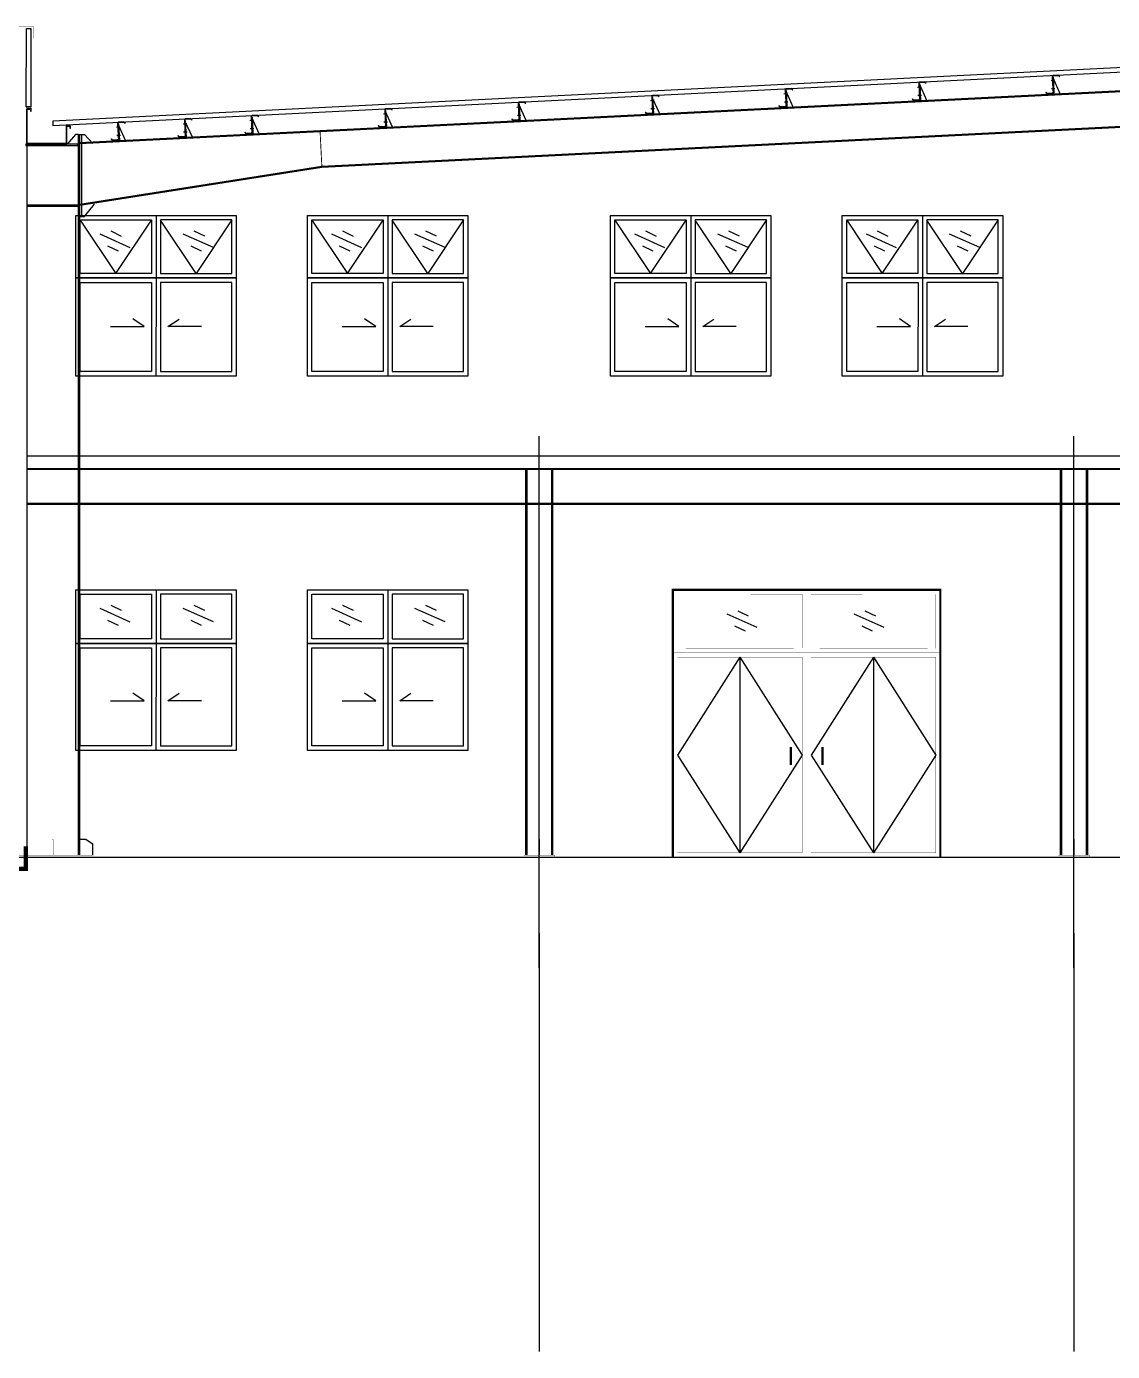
# Model space of a CAD drawing. Extents: x 180850 to 1399066, y 113487 to 334416.
# Drawn here: x 818787 to 830973, y 264632 to 279497 of the extents above; entities that cross this region are included whole.
import ezdxf

# ---------------------------------------------------------------- set-up
doc = ezdxf.new("R2010")
doc.units = 0
doc.header["$LTSCALE"] = 1000
for name, color, linetype in [('AXIS', 3, 'Continuous'), ('COLU', 7, 'Continuous'), ('DOTE', 1, 'Continuous'), ('GL', 150, 'Continuous'), ('GZ', 50, 'Continuous'), ('LT', 27, 'Continuous'), ('PZ', 202, 'Continuous'), ('天沟', 2, 'Continuous')]:
    doc.layers.add(name, color=color, linetype=linetype)

msp = doc.modelspace()

# ---------------------------------------------------------------- linework, layer by layer
at = {"color": 8}
for p, q in [((819390.17, 277325.98, -0.86), (819790.25, 276725.59, -0.86)), ((819790.25, 276725.59, -0.86), (820190.33, 277325.66, -0.86)), ((820240.5, 277375.94, -0.86), (820240.63, 276675.67, -0.86)), ((820691, 276725.72, -0.86), (820290.7, 277325.68, -0.86)), ((821090.85, 277326.24, -0.86), (820691, 276725.72, -0.86)), ((821990.17, 277325.98, -0.86), (822390.25, 276725.59, -0.86)), ((822390.25, 276725.59, -0.86), (822790.33, 277325.66, -0.86)), ((822840.5, 277375.94, -0.86), (822840.63, 276675.67, -0.86)), ((823291, 276725.72, -0.86), (822890.7, 277325.68, -0.86)), ((823690.85, 277326.24, -0.86), (823291, 276725.72, -0.86)), ((825390.17, 277325.98, -0.86), (825790.25, 276725.59, -0.86)), ((825790.25, 276725.59, -0.86), (826190.33, 277325.66, -0.86)), ((826240.5, 277375.94, -0.86), (826240.63, 276675.67, -0.86)), ((826691, 276725.72, -0.86), (826290.7, 277325.68, -0.86)), ((827090.85, 277326.24, -0.86), (826691, 276725.72, -0.86)), ((827990.17, 277325.98, -0.86), (828390.25, 276725.59, -0.86)), ((828390.25, 276725.59, -0.86), (828790.33, 277325.66, -0.86)), ((828840.5, 277375.94, -0.86), (828840.63, 276675.67, -0.86)), ((829291, 276725.72, -0.86), (828890.7, 277325.68, -0.86)), ((829690.85, 277326.24, -0.86), (829291, 276725.72, -0.86)), ((819608.99, 277171.47, -0.86), (819947.3, 277018.86, -0.86)), ((819733.62, 277203.52, -0.86), (819851.28, 277146.46, -0.86)), ((820541.06, 277169.92, -0.86), (820880.87, 277020.68, -0.86)), ((820665.36, 277203.21, -0.86), (820783.58, 277147.32, -0.86)), ((822208.99, 277171.47, -0.86), (822547.3, 277018.86, -0.86)), ((822333.62, 277203.52, -0.86), (822451.28, 277146.46, -0.86)), ((823141.06, 277169.92, -0.86), (823480.87, 277020.68, -0.86)), ((823265.36, 277203.21, -0.86), (823383.58, 277147.32, -0.86)), ((825608.99, 277171.47, -0.86), (825947.3, 277018.86, -0.86)), ((825733.62, 277203.52, -0.86), (825851.28, 277146.46, -0.86)), ((826541.06, 277169.92, -0.86), (826880.87, 277020.68, -0.86)), ((826665.36, 277203.21, -0.86), (826783.58, 277147.32, -0.86)), ((828208.99, 277171.47, -0.86), (828547.3, 277018.86, -0.86)), ((828333.62, 277203.52, -0.86), (828451.28, 277146.46, -0.86)), ((829141.06, 277169.92, -0.86), (829480.87, 277020.68, -0.86)), ((829265.36, 277203.21, -0.86), (829383.58, 277147.32, -0.86)), ((819697.42, 277035.62, -0.86), (819815.08, 276978.56, -0.86)), ((820630.83, 277034.96, -0.86), (820749.05, 276979.07, -0.86)), ((822297.42, 277035.62, -0.86), (822415.08, 276978.56, -0.86)), ((823230.83, 277034.96, -0.86), (823349.05, 276979.07, -0.86)), ((825697.42, 277035.62, -0.86), (825815.08, 276978.56, -0.86)), ((826630.83, 277034.96, -0.86), (826749.05, 276979.07, -0.86)), ((828297.42, 277035.62, -0.86), (828415.08, 276978.56, -0.86)), ((829230.83, 277034.96, -0.86), (829349.05, 276979.07, -0.86)), ((820240.63, 276675.67, -0.86), (820240.33, 275575.67, -0.86)), ((822840.63, 276675.67, -0.86), (822840.33, 275575.67, -0.86)), ((826240.63, 276675.67, -0.86), (826240.33, 275575.67, -0.86)), ((828840.63, 276675.67, -0.86), (828840.33, 275575.67, -0.86)), ((820106.46, 276131, -0.86), (819981.65, 276215.47, -0.86)), ((820374.54, 276130.93, -0.86), (820499.4, 276215.34, -0.86)), ((822706.46, 276131, -0.86), (822581.65, 276215.47, -0.86)), ((822974.54, 276130.93, -0.86), (823099.4, 276215.34, -0.86)), ((826106.46, 276131, -0.86), (825981.65, 276215.47, -0.86)), ((826374.54, 276130.93, -0.86), (826499.4, 276215.34, -0.86)), ((828706.46, 276131, -0.86), (828581.65, 276215.47, -0.86)), ((828974.54, 276130.93, -0.86), (829099.4, 276215.34, -0.86)), ((819729.77, 276131.09, -0.86), (820106.46, 276131, -0.86)), ((820751.23, 276130.84, -0.86), (820374.54, 276130.93, -0.86)), ((822329.77, 276131.09, -0.86), (822706.46, 276131, -0.86)), ((823351.23, 276130.84, -0.86), (822974.54, 276130.93, -0.86)), ((825729.77, 276131.09, -0.86), (826106.46, 276131, -0.86)), ((826751.23, 276130.84, -0.86), (826374.54, 276130.93, -0.86)), ((828329.77, 276131.09, -0.86), (828706.46, 276131, -0.86)), ((829351.23, 276130.84, -0.86), (828974.54, 276130.93, -0.86)), ((820240.5, 273176.47, -0.86), (820240.63, 272576.2, -0.86)), ((822840.5, 273176.47, -0.86), (822840.63, 272576.2, -0.86)), ((819608.99, 272972, -0.86), (819947.3, 272819.39, -0.86)), ((819733.62, 273004.04, -0.86), (819851.28, 272946.98, -0.86)), ((820541.06, 272970.45, -0.86), (820880.87, 272821.21, -0.86)), ((820665.36, 273003.74, -0.86), (820783.58, 272947.84, -0.86)), ((822208.99, 272972, -0.86), (822547.3, 272819.39, -0.86)), ((822333.62, 273004.04, -0.86), (822451.28, 272946.98, -0.86)), ((823141.06, 272970.45, -0.86), (823480.87, 272821.21, -0.86)), ((823265.36, 273003.74, -0.86), (823383.58, 272947.84, -0.86)), ((826768.52, 272941.24, -0.86), (826886.18, 272884.18, -0.86)), ((828195.12, 272941.24, -0.86), (828312.78, 272884.18, -0.86)), ((819697.42, 272836.14, -0.86), (819815.08, 272779.08, -0.86)), ((820630.83, 272835.48, -0.86), (820749.05, 272779.59, -0.86)), ((822297.42, 272836.14, -0.86), (822415.08, 272779.08, -0.86)), ((823230.83, 272835.48, -0.86), (823349.05, 272779.59, -0.86)), ((826643.89, 272909.19, -0.86), (826982.21, 272756.58, -0.86)), ((828070.49, 272909.19, -0.86), (828408.8, 272756.58, -0.86)), ((826732.32, 272773.34, -0.86), (826849.99, 272716.28, -0.86)), ((828158.92, 272773.34, -0.86), (828276.58, 272716.28, -0.86)), ((820240.63, 272576.2, -0.86), (820240.33, 271376.2, -0.86)), ((822840.63, 272576.2, -0.86), (822840.33, 271376.2, -0.86)), ((826790.53, 272421.37, -0.86), (826790.53, 270225.99, -0.86)), ((828290.53, 272421.38, -0.86), (828290.53, 270225.99, -0.86)), ((819729.77, 271931.62, -0.86), (820106.47, 271931.52, -0.86)), ((820106.47, 271931.52, -0.86), (819981.65, 272016, -0.86)), ((820374.54, 271931.46, -0.86), (820499.4, 272015.87, -0.86)), ((820751.23, 271931.36, -0.86), (820374.54, 271931.46, -0.86)), ((822329.77, 271931.62, -0.86), (822706.47, 271931.52, -0.86)), ((822706.47, 271931.52, -0.86), (822581.65, 272016, -0.86)), ((822974.54, 271931.46, -0.86), (823099.4, 272015.87, -0.86)), ((823351.23, 271931.36, -0.86), (822974.54, 271931.46, -0.86)), ((826040.53, 270175.94, -0.86), (829040.6, 270175.92, -0.86))]:
    msp.add_line(p, q, dxfattribs=at)
at = {"color": 6, "const_width": 5, "elevation": -0.86}
for points in [[(818501.38, 279364.53), (818501.38, 279494.04), (818868.45, 279494.5), (818868.45, 279365.99)], [(818782.63, 278626.56), (818782.63, 278585.56), (818841.9, 278585.61), (818841.9, 278547.73)]]:
    msp.add_lwpolyline(points, dxfattribs=at)
at = {"color": 8, "elevation": -0.86}
for points in [[(819340.53, 277375.95), (821140.49, 277375.93), (821140.49, 276675.93), (819340.53, 276675.95)], [(819390.17, 277326.31), (820190.32, 277326.3), (820190.32, 276725.58), (819390.17, 276725.59)], [(821090.86, 277326.57), (820290.7, 277326.32), (820290.92, 276725.6), (821091.08, 276725.85)], [(821940.53, 277375.95), (823740.49, 277375.93), (823740.49, 276675.93), (821940.53, 276675.95)], [(821990.17, 277326.31), (822790.32, 277326.3), (822790.32, 276725.58), (821990.17, 276725.59)], [(823690.86, 277326.57), (822890.7, 277326.32), (822890.92, 276725.6), (823691.08, 276725.85)], [(825340.53, 277375.95), (827140.49, 277375.93), (827140.49, 276675.93), (825340.53, 276675.95)], [(825390.17, 277326.31), (826190.32, 277326.3), (826190.32, 276725.58), (825390.17, 276725.59)], [(827090.86, 277326.57), (826290.7, 277326.32), (826290.92, 276725.6), (827091.08, 276725.85)], [(827940.53, 277375.95), (829740.49, 277375.93), (829740.49, 276675.93), (827940.53, 276675.95)], [(827990.17, 277326.31), (828790.32, 277326.3), (828790.32, 276725.58), (827990.17, 276725.59)], [(829690.86, 277326.57), (828890.7, 277326.32), (828890.92, 276725.6), (829691.08, 276725.85)], [(819340.56, 276675.95), (821140.55, 276675.93), (821140.52, 275575.46), (819340.53, 275575.48)], [(821940.56, 276675.95), (823740.55, 276675.93), (823740.52, 275575.46), (821940.53, 275575.48)], [(825340.56, 276675.95), (827140.55, 276675.93), (827140.52, 275575.46), (825340.53, 275575.48)], [(827940.56, 276675.95), (829740.55, 276675.93), (829740.52, 275575.46), (827940.53, 275575.48)], [(819390.58, 276625.84), (820190.65, 276625.68), (820190.38, 275625.68), (819390.31, 275625.84)], [(821090.66, 276625.5), (820290.59, 276625.66), (820290.32, 275625.66), (821090.38, 275625.5)], [(821990.58, 276625.84), (822790.65, 276625.68), (822790.38, 275625.68), (821990.31, 275625.84)], [(823690.66, 276625.5), (822890.59, 276625.66), (822890.32, 275625.66), (823690.38, 275625.5)], [(825390.58, 276625.84), (826190.65, 276625.68), (826190.38, 275625.68), (825390.31, 275625.84)], [(827090.66, 276625.5), (826290.59, 276625.66), (826290.32, 275625.66), (827090.38, 275625.5)], [(827990.58, 276625.84), (828790.65, 276625.68), (828790.38, 275625.68), (827990.31, 275625.84)], [(829690.66, 276625.5), (828890.59, 276625.66), (828890.32, 275625.66), (829690.38, 275625.5)], [(819340.53, 273176.48), (821140.49, 273176.46), (821140.49, 272576.46), (819340.53, 272576.48)], [(819390.17, 273126.84), (820190.32, 273126.83), (820190.32, 272626.11), (819390.17, 272626.12)], [(821090.86, 273127.1), (820290.7, 273126.85), (820290.92, 272626.13), (821091.08, 272626.38)], [(821940.53, 273176.48), (823740.49, 273176.46), (823740.49, 272576.46), (821940.53, 272576.48)], [(821990.17, 273126.84), (822790.32, 273126.83), (822790.32, 272626.11), (821990.17, 272626.12)], [(823690.86, 273127.1), (822890.7, 273126.85), (822890.92, 272626.13), (823691.08, 272626.38)], [(819340.56, 272576.48), (821140.55, 272576.46), (821140.52, 271375.99), (819340.53, 271376.01)], [(819390.58, 272526.37), (820190.65, 272526.21), (820190.38, 271426.21), (819390.31, 271426.37)], [(821090.66, 272526.02), (820290.59, 272526.18), (820290.32, 271426.18), (821090.38, 271426.02)], [(821940.56, 272576.48), (823740.55, 272576.46), (823740.52, 271375.99), (821940.53, 271376.01)], [(821990.58, 272526.37), (822790.65, 272526.21), (822790.38, 271426.21), (821990.31, 271426.37)], [(823690.66, 272526.02), (822890.59, 272526.18), (822890.32, 271426.18), (823690.38, 271426.02)]]:
    msp.add_lwpolyline(points, close=True, dxfattribs=at)
for points, const_width in [([(829040.53, 270175.99), (829040.53, 270175.99), (829040.53, 273175.99), (826040.53, 273175.99), (826040.53, 270175.99), (826040.53, 270175.99)], 25), ([(827540.53, 270175.99), (827540.53, 273175.99)], 2), ([(829040.53, 273175.99), (829040.53, 270275.99)], 25), ([(829040.53, 272473.68), (826040.53, 272473.68)], 2), ([(827363.24, 271413.37), (827363.24, 271210.51)], 25), ([(827717.82, 271413.37), (827717.82, 271210.51)], 25)]:
    msp.add_lwpolyline(points, dxfattribs=dict(at, const_width=const_width))
at = {"color": 8, "const_width": 2, "elevation": -0.86}
for points in [[(826090.53, 273125.99), (827490.53, 273128.3), (827490.53, 272523.68), (826090.53, 272521.37)], [(828990.53, 273125.99), (827590.53, 273128.3), (827590.53, 272523.68), (828990.53, 272521.37)], [(826090.53, 270225.99), (827490.53, 270225.99), (827490.53, 272421.37), (826090.53, 272421.37)], [(828990.53, 270225.99), (827590.53, 270225.99), (827590.53, 272421.37), (828990.53, 272421.38)]]:
    msp.add_lwpolyline(points, close=True, dxfattribs=at)
at = {"color": 0, "const_width": 50, "elevation": -0.83}
msp.add_lwpolyline([(818779.55, 270300.53), (818779.55, 270046.98), (818183.97, 270049.05)], dxfattribs=at)
at = {"layer": 'AXIS'}
for p, q in [((824540.53, 269325.94, -0.66), (824540.53, 264631.82, -0.66)), ((830540.53, 269325.94, -0.8), (830540.53, 264631.82, -0.8))]:
    msp.add_line(p, q, dxfattribs=at)
at = {"layer": 'AXIS', "linetype": 'ByBlock', "elevation": -0.86}
for points in [[(818786.74, 279475.94), (818836.74, 279475.94), (818835.31, 278593.92), (818785.31, 278593.92)], [(819083.67, 278386.43), (836540.53, 279260.16), (836540.53, 279310.43), (819081.18, 278436.36)]]:
    msp.add_lwpolyline(points, close=True, dxfattribs=at)
at = {"layer": 'COLU', "color": 8}
for p, q in [((826790.53, 272421.38, -0.86), (826090.53, 271321.38, -0.86)), ((826790.53, 272421.37, -0.86), (827490.53, 271323.68, -0.86)), ((828290.53, 272421.38, -0.86), (827590.53, 271323.68, -0.86)), ((828290.53, 272421.38, -0.86), (828990.53, 271321.38, -0.86)), ((826090.53, 271321.38, -0.86), (826790.53, 270225.99, -0.86)), ((827490.53, 271323.68, -0.86), (826790.53, 270225.99, -0.86)), ((827590.53, 271323.68, -0.86), (828290.53, 270225.99, -0.86)), ((828990.53, 271321.38, -0.86), (828290.53, 270225.99, -0.86))]:
    msp.add_line(p, q, dxfattribs=at)
at = {"layer": 'DOTE'}
for p, q in [((824540.53, 268935.94, -0.72), (824540.53, 274900.1, 0.14)), ((830540.53, 268935.94, -0.86), (830540.53, 274900.1, 0)), ((816679.98, 270175.94, -0.86), (855812.18, 270175.94, -0.86))]:
    msp.add_line(p, q, dxfattribs=at)
at = {"layer": 'GL'}
for p, q in [((836558.62, 279037.83, -0.86), (819383.85, 278179.09, -0.86)), ((836558.62, 279049.84, -0.86), (819384.09, 278191.12, -0.86)), ((832074.43, 278425.14, -0.86), (822101.29, 277926.48, -0.86)), ((832075.03, 278413.15, -0.86), (822101.89, 277914.49, -0.86)), ((822100.42, 277926.4, -0.86), (819386.53, 277499.04, -0.86)), ((822100.42, 277926.4, -0.86), (819386.53, 277499.04, -0.86)), ((822101.89, 277914.49, -0.86), (819386.53, 277486.96, -0.86)), ((822101.89, 277914.49, -0.86), (819386.53, 277486.96, -0.86)), ((836540.53, 274675.95, -0.33), (818794.53, 274675.94, 0.81)), ((836540.53, 274535.95, -0.44), (818794.53, 274535.94, 0.89)), ((836540.53, 274525.95, -0.44), (818794.53, 274525.94, 0.89)), ((836540.53, 274145.94, -10.93), (818794.53, 274145.94, 1.09)), ((836540.53, 274135.94, -10.93), (818794.53, 274135.94, 1.09))]:
    msp.add_line(p, q, dxfattribs=at)
at = {"layer": 'GL', "color": 6, "const_width": 10, "elevation": -0.86}
msp.add_lwpolyline([(822081.32, 278325.98), (822101.89, 277914.49)], dxfattribs=at)
msp.add_lwpolyline([(822081.32, 278325.98), (822101.89, 277914.49)], dxfattribs=at)
at = {"layer": 'GZ'}
for p, q in [((818794.53, 270200.94, 3.16), (818794.53, 278161.94, -1.02)), ((819366.53, 277491.24, -8.78), (818794.53, 277491.24, -4.79)), ((819366.53, 277491.24, -8.78), (818794.53, 277491.24, -4.79)), ((819366.53, 277477.24, -8.78), (818794.53, 277477.24, -4.79)), ((819366.53, 277477.24, -8.78), (818794.53, 277477.24, -4.79)), ((819366.53, 277317.24, -4.89), (819366.53, 270200.94, -0.86)), ((819380.53, 277317.24, -4.89), (819380.53, 270200.94, -0.86)), ((824390.53, 270200.94, 3.3), (824390.53, 274535.95, 4.68)), ((824404.53, 270200.94, 3.3), (824404.53, 274535.95, 4.72)), ((824676.53, 274535.95, 0.14), (824676.53, 270200.94, -0.71)), ((824690.53, 274535.95, 0.14), (824690.53, 270200.94, -0.71)), ((830390.53, 270200.94, 3.16), (830390.53, 274535.95, 4.54)), ((830404.53, 270200.94, 3.16), (830404.53, 274535.95, 4.58)), ((830676.53, 274535.95, 0), (830676.53, 270200.94, -0.86)), ((830690.53, 274535.95, 0), (830690.53, 270200.94, -0.86))]:
    msp.add_line(p, q, dxfattribs=at)
at = {"layer": 'GZ', "elevation": -2.89}
msp.add_lwpolyline([(818780.53, 278161.94), (819366.53, 278161.94), (819366.53, 278175.94), (818780.53, 278175.94)], close=True, dxfattribs=at)
at = {"layer": 'LT', "color": 1, "linetype": 'Continuous'}
for p, q in [((830322.9, 278890.51, -4.86), (830283.04, 278888.52, -4.86)), ((830322.9, 278890.51, -4.86), (830283.04, 278888.52, -4.86)), ((827326.64, 278740.7, -4.86), (827286.79, 278738.7, -4.86)), ((827326.64, 278740.7, -4.86), (827286.79, 278738.7, -4.86)), ((828824.77, 278815.6, -4.86), (828784.92, 278813.61, -4.86)), ((828824.77, 278815.6, -4.86), (828784.92, 278813.61, -4.86)), ((828829.34, 278724.2, -4.86), (828789.49, 278722.2, -4.86)), ((828829.34, 278724.2, -4.86), (828789.49, 278722.2, -4.86)), ((830327.47, 278799.1, -4.86), (830287.62, 278797.11, -4.86)), ((830327.47, 278799.1, -4.86), (830287.62, 278797.11, -4.86)), ((824330.39, 278590.88, -4.86), (824290.53, 278588.89, -4.86)), ((824330.39, 278590.88, -4.86), (824290.53, 278588.89, -4.86)), ((825828.52, 278665.79, -4.86), (825788.66, 278663.8, -4.86)), ((825828.52, 278665.79, -4.86), (825788.66, 278663.8, -4.86)), ((825833.09, 278574.38, -4.86), (825793.23, 278572.39, -4.86)), ((825833.09, 278574.38, -4.86), (825793.23, 278572.39, -4.86)), ((827331.21, 278649.29, -4.86), (827291.36, 278647.3, -4.86)), ((827331.21, 278649.29, -4.86), (827291.36, 278647.3, -4.86)), ((821334.13, 278441.07, -4.86), (821294.27, 278439.08, -4.86)), ((821334.13, 278441.07, -4.86), (821294.27, 278439.08, -4.86)), ((822832.26, 278515.98, -4.86), (822792.4, 278513.98, -4.86)), ((822832.26, 278515.98, -4.86), (822792.4, 278513.98, -4.86)), ((824334.96, 278499.48, -4.86), (824295.1, 278497.48, -4.86)), ((824334.96, 278499.48, -4.86), (824295.1, 278497.48, -4.86)), ((819836, 278366.16, -4.86), (819796.15, 278364.17, -4.86)), ((819836, 278366.16, -4.86), (819796.15, 278364.17, -4.86)), ((820585.07, 278403.62, -4.86), (820545.21, 278401.62, -4.86)), ((820585.07, 278403.62, -4.86), (820545.21, 278401.62, -4.86)), ((820589.64, 278312.21, -4.86), (820549.78, 278310.22, -4.86)), ((820589.64, 278312.21, -4.86), (820549.78, 278310.22, -4.86)), ((821338.7, 278349.66, -4.86), (821298.84, 278347.67, -4.86)), ((821338.7, 278349.66, -4.86), (821298.84, 278347.67, -4.86)), ((822836.83, 278424.57, -4.86), (822796.97, 278422.58, -4.86)), ((822836.83, 278424.57, -4.86), (822796.97, 278422.58, -4.86)), ((819840.57, 278274.76, -4.86), (819800.72, 278272.76, -4.86)), ((819840.57, 278274.76, -4.86), (819800.72, 278272.76, -4.86))]:
    msp.add_line(p, q, dxfattribs=at)
at = {"layer": 'LT', "elevation": -4.86}
for points in [[(828802.45, 278859.28, -0.41421356), (828811.94, 278869.77), (828867.63, 278872.55), (828881.75, 278859.78), (828883.76, 278862), (828868.72, 278875.61), (828808.8, 278872.62, 0.41421356), (828799.31, 278862.13), (828808.15, 278685.35, -0.41421356), (828798.66, 278674.86), (828742.97, 278672.08), (828728.85, 278684.85), (828726.84, 278682.63), (828741.88, 278669.02), (828801.81, 278672.02, 0.41421356), (828811.29, 278682.5), (828802.45, 278859.28)], [(830300.58, 278934.19, -0.41421356), (830310.07, 278944.68), (830365.76, 278947.46), (830379.88, 278934.68), (830381.89, 278936.91), (830366.85, 278950.52), (830306.93, 278947.52, 0.41421356), (830297.44, 278937.04), (830306.28, 278760.26, -0.41421356), (830296.79, 278749.77), (830241.1, 278746.98), (830226.98, 278759.76), (830224.97, 278757.54), (830240.01, 278743.93), (830299.93, 278746.92, 0.41421356), (830309.42, 278757.41), (830300.58, 278934.19)], [(825806.2, 278709.47, -0.41421356), (825815.69, 278719.96), (825871.37, 278722.74), (825885.49, 278709.97), (825887.51, 278712.19), (825872.47, 278725.8), (825812.54, 278722.8, 0.41421356), (825803.05, 278712.32), (825811.89, 278535.54, -0.41421356), (825802.4, 278525.05), (825746.71, 278522.27), (825732.59, 278535.04), (825730.58, 278532.82), (825745.62, 278519.21), (825805.55, 278522.2, 0.41421356), (825815.04, 278532.69), (825806.2, 278709.47)], [(827304.33, 278784.38, -0.41421356), (827313.81, 278794.86), (827369.5, 278797.65), (827383.62, 278784.87), (827385.64, 278787.1), (827370.59, 278800.71), (827310.67, 278797.71, 0.41421356), (827301.18, 278787.22), (827310.02, 278610.44, -0.41421356), (827300.53, 278599.96), (827244.84, 278597.17), (827230.72, 278609.95), (827228.71, 278607.72), (827243.75, 278594.11), (827303.68, 278597.11, 0.41421356), (827313.17, 278607.6), (827304.33, 278784.38)], [(822809.94, 278559.66, -0.41421356), (822819.43, 278570.14), (822875.12, 278572.93), (822889.24, 278560.15), (822891.25, 278562.38), (822876.21, 278575.99), (822816.28, 278572.99, 0.41421356), (822806.79, 278562.5), (822815.63, 278385.72, -0.41421356), (822806.15, 278375.24), (822750.46, 278372.45), (822736.34, 278385.23), (822734.32, 278383), (822749.37, 278369.39), (822809.29, 278372.39, 0.41421356), (822818.78, 278382.88), (822809.94, 278559.66)], [(824308.07, 278634.56, -0.41421356), (824317.56, 278645.05), (824373.25, 278647.83), (824387.37, 278635.06), (824389.38, 278637.28), (824374.34, 278650.89), (824314.41, 278647.9, 0.41421356), (824304.92, 278637.41), (824313.76, 278460.63, -0.41421356), (824304.27, 278450.14), (824248.59, 278447.36), (824234.47, 278460.13), (824232.45, 278457.91), (824247.49, 278444.3), (824307.42, 278447.3, 0.41421356), (824316.91, 278457.78), (824308.07, 278634.56)], [(819813.68, 278409.84, -0.41421356), (819823.17, 278420.33), (819878.86, 278423.12), (819892.98, 278410.34), (819894.99, 278412.56), (819879.95, 278426.17), (819820.03, 278423.18, 0.41421356), (819810.54, 278412.69), (819819.38, 278235.91, -0.41421356), (819809.89, 278225.42), (819754.2, 278222.64), (819740.08, 278235.42), (819738.07, 278233.19), (819753.11, 278219.58), (819813.03, 278222.58, 0.41421356), (819822.52, 278233.06), (819813.68, 278409.84)], [(820562.75, 278447.3, -0.41421356), (820572.24, 278457.78), (820627.92, 278460.57), (820642.04, 278447.79), (820644.06, 278450.02), (820629.02, 278463.63), (820569.09, 278460.63, 0.41421356), (820559.6, 278450.14), (820568.44, 278273.36, -0.41421356), (820558.95, 278262.88), (820503.26, 278260.09), (820489.14, 278272.87), (820487.13, 278270.64), (820502.17, 278257.03), (820562.1, 278260.03, 0.41421356), (820571.59, 278270.52), (820562.75, 278447.3)], [(821311.81, 278484.75, -0.41421356), (821321.3, 278495.24), (821376.99, 278498.02), (821391.11, 278485.25), (821393.12, 278487.47), (821378.08, 278501.08), (821318.15, 278498.08, 0.41421356), (821308.67, 278487.6), (821317.51, 278310.82, -0.41421356), (821308.02, 278300.33), (821252.33, 278297.55), (821238.21, 278310.32), (821236.2, 278308.1), (821251.24, 278294.49), (821311.16, 278297.48, 0.41421356), (821320.65, 278307.97), (821311.81, 278484.75)]]:
    msp.add_lwpolyline(points, format="xyb", dxfattribs=at)
at = {"layer": 'LT', "elevation": -0.86}
for points in [[(830300.83, 278929.2), (830306.83, 278929.49), (830316.41, 278737.73), (830310.42, 278737.43)], [(830307.32, 278919.51), (830316.41, 278737.73), (830386.31, 278741.23)], [(827304.58, 278779.38), (827310.57, 278779.68), (827320.16, 278587.92), (827314.16, 278587.62)], [(827311.07, 278769.69), (827320.16, 278587.92), (827390.05, 278591.42)], [(828802.7, 278854.29), (828808.7, 278854.59), (828818.29, 278662.83), (828812.29, 278662.53)], [(828809.2, 278844.6), (828818.29, 278662.83), (828888.18, 278666.32)], [(824308.32, 278629.57), (824314.31, 278629.87), (824323.9, 278438.11), (824317.91, 278437.81)], [(824314.81, 278619.88), (824323.9, 278438.11), (824393.8, 278441.6)], [(825806.45, 278704.48), (825812.44, 278704.78), (825822.03, 278513.02), (825816.04, 278512.72)], [(825812.94, 278694.79), (825822.03, 278513.02), (825891.93, 278516.51)], [(820563, 278442.3), (820568.99, 278442.6), (820578.58, 278250.84), (820572.59, 278250.54)], [(820569.49, 278432.62), (820578.58, 278250.84), (820648.48, 278254.34)], [(821312.06, 278479.76), (821318.05, 278480.06), (821327.64, 278288.3), (821321.65, 278288)], [(821318.55, 278470.07), (821327.64, 278288.3), (821397.54, 278291.79)], [(822810.19, 278554.66), (822816.18, 278554.96), (822825.77, 278363.2), (822819.78, 278362.9)], [(822816.68, 278544.98), (822825.77, 278363.2), (822895.67, 278366.7)], [(819813.93, 278404.85), (819819.93, 278405.15), (819829.51, 278213.39), (819823.52, 278213.09)], [(819820.43, 278395.16), (819829.51, 278213.39), (819899.41, 278216.88)]]:
    msp.add_lwpolyline(points, close=True, dxfattribs=at)
at = {"layer": 'LT', "color": 1, "linetype": 'Continuous'}
for points in [[(830300.43, 278877.13, -4.86), (830299.21, 278901.59, -4.86), (830309.42, 278877.57, -4.86), (830308.2, 278902.03, -4.86)], [(830300.43, 278877.13, -4.86), (830299.21, 278901.59, -4.86), (830309.42, 278877.57, -4.86), (830308.2, 278902.03, -4.86)], [(827304.18, 278727.31, -4.86), (827302.95, 278751.77, -4.86), (827313.16, 278727.76, -4.86), (827311.94, 278752.22, -4.86)], [(827304.18, 278727.31, -4.86), (827302.95, 278751.77, -4.86), (827313.16, 278727.76, -4.86), (827311.94, 278752.22, -4.86)], [(828802.3, 278802.22, -4.86), (828801.08, 278826.68, -4.86), (828811.29, 278802.67, -4.86), (828810.07, 278827.13, -4.86)], [(828802.3, 278802.22, -4.86), (828801.08, 278826.68, -4.86), (828811.29, 278802.67, -4.86), (828810.07, 278827.13, -4.86)], [(828805.65, 278735.27, -4.86), (828806.87, 278710.81, -4.86), (828814.64, 278735.72, -4.86), (828815.86, 278711.26, -4.86)], [(828805.65, 278735.27, -4.86), (828806.87, 278710.81, -4.86), (828814.64, 278735.72, -4.86), (828815.86, 278711.26, -4.86)], [(830303.78, 278810.18, -4.86), (830305, 278785.72, -4.86), (830312.77, 278810.63, -4.86), (830313.99, 278786.17, -4.86)], [(830303.78, 278810.18, -4.86), (830305, 278785.72, -4.86), (830312.77, 278810.63, -4.86), (830313.99, 278786.17, -4.86)], [(824307.92, 278577.5, -4.86), (824306.7, 278601.96, -4.86), (824316.91, 278577.95, -4.86), (824315.68, 278602.41, -4.86)], [(824307.92, 278577.5, -4.86), (824306.7, 278601.96, -4.86), (824316.91, 278577.95, -4.86), (824315.68, 278602.41, -4.86)], [(825806.05, 278652.41, -4.86), (825804.82, 278676.87, -4.86), (825815.04, 278652.86, -4.86), (825813.81, 278677.32, -4.86)], [(825806.05, 278652.41, -4.86), (825804.82, 278676.87, -4.86), (825815.04, 278652.86, -4.86), (825813.81, 278677.32, -4.86)], [(825809.39, 278585.46, -4.86), (825810.62, 278561, -4.86), (825818.38, 278585.91, -4.86), (825819.61, 278561.45, -4.86)], [(825809.39, 278585.46, -4.86), (825810.62, 278561, -4.86), (825818.38, 278585.91, -4.86), (825819.61, 278561.45, -4.86)], [(827307.52, 278660.37, -4.86), (827308.75, 278635.91, -4.86), (827316.51, 278660.82, -4.86), (827317.73, 278636.36, -4.86)], [(827307.52, 278660.37, -4.86), (827308.75, 278635.91, -4.86), (827316.51, 278660.82, -4.86), (827317.73, 278636.36, -4.86)], [(821311.66, 278427.69, -4.86), (821310.44, 278452.15, -4.86), (821320.65, 278428.14, -4.86), (821319.43, 278452.6, -4.86)], [(821311.66, 278427.69, -4.86), (821310.44, 278452.15, -4.86), (821320.65, 278428.14, -4.86), (821319.43, 278452.6, -4.86)], [(822809.79, 278502.59, -4.86), (822808.57, 278527.05, -4.86), (822818.78, 278503.04, -4.86), (822817.56, 278527.5, -4.86)], [(822809.79, 278502.59, -4.86), (822808.57, 278527.05, -4.86), (822818.78, 278503.04, -4.86), (822817.56, 278527.5, -4.86)], [(822813.14, 278435.65, -4.86), (822814.36, 278411.19, -4.86), (822822.13, 278436.1, -4.86), (822823.35, 278411.64, -4.86)], [(822813.14, 278435.65, -4.86), (822814.36, 278411.19, -4.86), (822822.13, 278436.1, -4.86), (822823.35, 278411.64, -4.86)], [(824311.27, 278510.55, -4.86), (824312.49, 278486.09, -4.86), (824320.25, 278511, -4.86), (824321.48, 278486.54, -4.86)], [(824311.27, 278510.55, -4.86), (824312.49, 278486.09, -4.86), (824320.25, 278511, -4.86), (824321.48, 278486.54, -4.86)], [(819813.53, 278352.78, -4.86), (819812.31, 278377.24, -4.86), (819822.52, 278353.23, -4.86), (819821.3, 278377.69, -4.86)], [(819813.53, 278352.78, -4.86), (819812.31, 278377.24, -4.86), (819822.52, 278353.23, -4.86), (819821.3, 278377.69, -4.86)], [(819816.88, 278285.83, -4.86), (819818.1, 278261.37, -4.86), (819825.87, 278286.28, -4.86), (819827.09, 278261.82, -4.86)], [(819816.88, 278285.83, -4.86), (819818.1, 278261.37, -4.86), (819825.87, 278286.28, -4.86), (819827.09, 278261.82, -4.86)], [(820562.6, 278390.23, -4.86), (820561.37, 278414.69, -4.86), (820571.59, 278390.68, -4.86), (820570.36, 278415.14, -4.86)], [(820562.6, 278390.23, -4.86), (820561.37, 278414.69, -4.86), (820571.59, 278390.68, -4.86), (820570.36, 278415.14, -4.86)], [(820565.94, 278323.29, -4.86), (820567.17, 278298.83, -4.86), (820574.93, 278323.74, -4.86), (820576.16, 278299.28, -4.86)], [(820565.94, 278323.29, -4.86), (820567.17, 278298.83, -4.86), (820574.93, 278323.74, -4.86), (820576.16, 278299.28, -4.86)], [(821315.01, 278360.74, -4.86), (821316.23, 278336.28, -4.86), (821324, 278361.19, -4.86), (821325.22, 278336.73, -4.86)], [(821315.01, 278360.74, -4.86), (821316.23, 278336.28, -4.86), (821324, 278361.19, -4.86), (821325.22, 278336.73, -4.86)]]:
    msp.add_solid(points, dxfattribs=at)
at = {"layer": 'PZ'}
for p, q in [((819336.53, 278285.94, -4.89), (819244.16, 278175.94, -4.89)), ((819366.53, 278285.94, -4.89), (819336.53, 278285.94, -4.89)), ((819366.53, 278285.94, -4.89), (819336.53, 278285.94, -4.89)), ((819366.53, 278285.94, -4.89), (819366.53, 277317.24, -4.89)), ((819366.53, 278285.94, -4.89), (819406.53, 278285.94, -4.89)), ((819386.53, 277367.24, -4.89), (819386.53, 278285.94, -4.89)), ((819406.53, 278285.94, -4.89), (819436.52, 278286.54, -4.89)), ((819406.53, 278285.94, -4.89), (819436.52, 278286.54, -4.89)), ((819406.53, 277367.24, -4.89), (819406.53, 278285.94, -4.89)), ((819436.52, 278286.54, -4.89), (819532.96, 278185.96, -4.89)), ((819436.53, 277367.24, -4.89), (819549.69, 277503.87, -4.89)), ((819366.53, 277317.24, -4.89), (819380.53, 277317.24, -8.75)), ((819380.53, 277317.24, -8.75), (819386.53, 277367.24, -4.89)), ((819386.53, 277367.24, -4.89), (819406.53, 277367.24, -4.89)), ((819386.53, 277367.24, -4.89), (819406.53, 277367.24, -4.89)), ((819406.53, 277367.24, -4.89), (819436.53, 277367.24, -4.89)), ((819455.53, 270375.94, 1.14), (819380.53, 270375.94, 1.14)), ((819455.53, 270375.94, 1.14), (819530.53, 270325.94, 1.14)), ((819530.53, 270200.94, 1.14), (819530.53, 270325.94, 1.14))]:
    msp.add_line(p, q, dxfattribs=at)
at = {"layer": 'PZ', "const_width": 2.25}
for points, elevation in [([(819087.53, 270375.94), (819073.53, 270375.94), (819073.53, 270200.94), (819087.53, 270200.94)], -0.86), ([(824547.53, 270375.94), (824533.53, 270375.94), (824533.53, 270200.94), (824547.53, 270200.94)], -0.72), ([(830547.53, 270375.94), (830533.53, 270375.94), (830533.53, 270200.94), (830547.53, 270200.94)], -0.86), ([(818630.53, 270175.94), (819530.53, 270175.94), (819530.53, 270200.94), (818630.53, 270200.94)], -0.86), ([(824365.53, 270175.94), (824715.53, 270175.94), (824715.53, 270200.94), (824365.53, 270200.94)], -0.72), ([(830365.53, 270175.94), (830715.53, 270175.94), (830715.53, 270200.94), (830365.53, 270200.94)], -0.86)]:
    msp.add_lwpolyline(points, close=True, dxfattribs=dict(at, elevation=elevation))
at = {"layer": '天沟', "linetype": 'ByBlock', "elevation": -2.89}
msp.add_lwpolyline([(818789.14, 278175.94), (819238.9, 278175.94), (819238.9, 278373.97, -0.41421356), (819243.9, 278378.97), (819268.52, 278378.97, -0.41412968), (819273.52, 278373.97), (819273.52, 278356), (819281.02, 278356), (819281.02, 278373.98, 0.41421356), (819268.52, 278386.48), (819243.93, 278386.48, 0.41421356), (819231.43, 278373.98), (819231.43, 278183.35), (818796.63, 278183.35), (818796.63, 278564.09, -0.41421356), (818801.63, 278569.09), (818826.43, 278569.09, -0.41425359), (818831.43, 278564.09), (818831.43, 278546.75), (818838.93, 278546.75), (818838.93, 278563.99, 0.41421356), (818826.43, 278576.49), (818801.64, 278576.49, 0.41421356), (818789.14, 278563.99), (818789.14, 278175.94)], format="xyb", dxfattribs=at)

doc.saveas('drawing.dxf')
